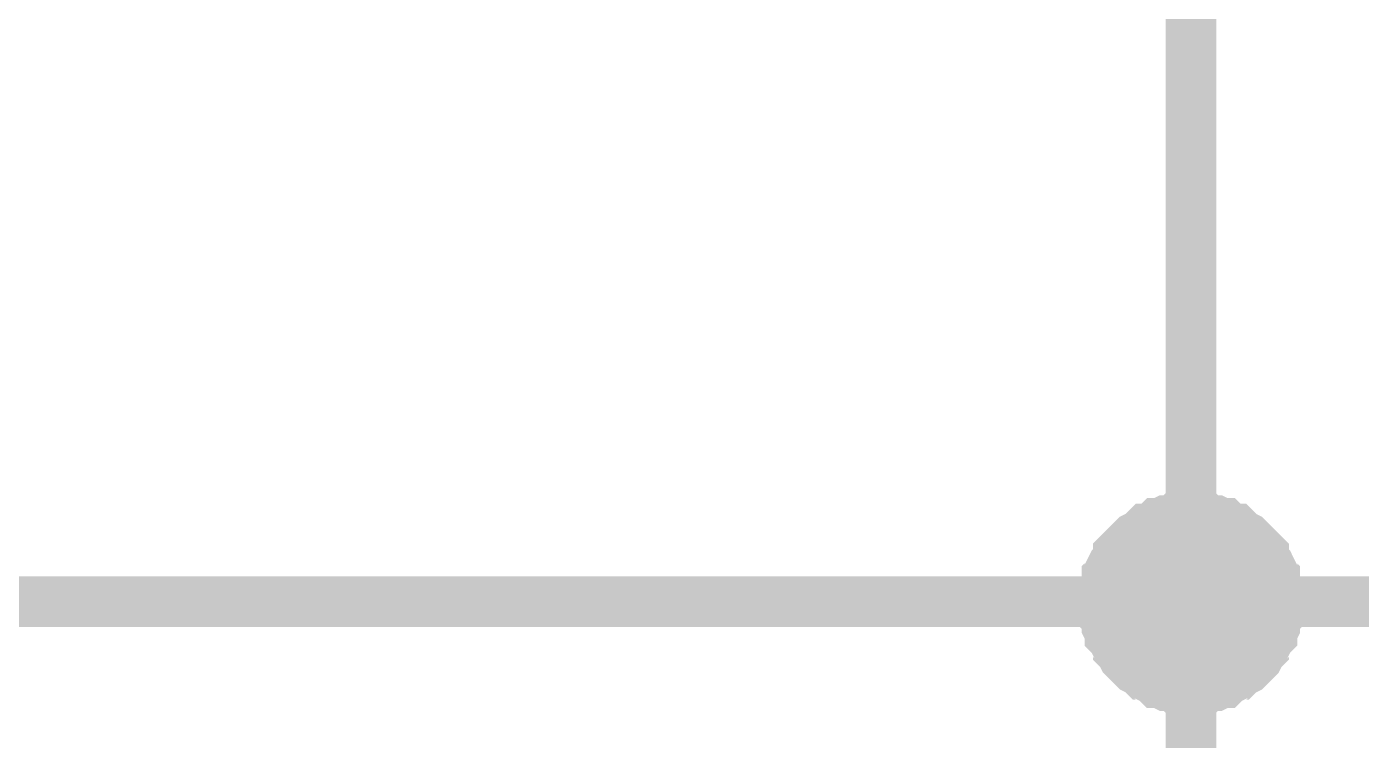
# Model space of a CAD drawing. Header units: millimetres. Extents: x -2024 to 917, y -725 to 13.
# Drawn here: x -1705.91 to -1698.01, y -639.98 to -635.76 of the extents above; entities that cross this region are included whole.
import ezdxf

# ---------------------------------------------------------------- set-up
doc = ezdxf.new("R2010")
doc.units = ezdxf.units.MM

msp = doc.modelspace()

# ---------------------------------------------------------------- linework, layer by layer
at = {"color": 7}
for points, const_width in [([(-1699.0174, -639.1623), (-1699.0174, -631.6777), (-1706.515, -631.6777)], 0.2997), ([(-1699.5304, -639.1623), (-1699.5304, -639.1457), (-1699.5304, -639.1126), (-1699.5304, -639.0961), (-1699.5139, -639.063), (-1699.5139, -639.0464), (-1699.5139, -639.0133), (-1699.4973, -638.9967), (-1699.4973, -638.9802), (-1699.4808, -638.947), (-1699.4642, -638.9305), (-1699.4477, -638.9139), (-1699.4477, -638.8808), (-1699.4311, -638.8642), (-1699.4146, -638.8477), (-1699.398, -638.8311), (-1699.3815, -638.8146), (-1699.3649, -638.798), (-1699.3484, -638.7815), (-1699.3153, -638.7649), (-1699.2987, -638.7483), (-1699.2822, -638.7318), (-1699.2656, -638.7318), (-1699.2325, -638.7152), (-1699.216, -638.6987), (-1699.1994, -638.6987), (-1699.1663, -638.6821), (-1699.1498, -638.6821), (-1699.1167, -638.6821), (-1699.1001, -638.6655), (-1699.067, -638.6655), (-1699.0505, -638.6655), (-1699.0174, -638.6655)], 0.2997), ([(-1699.5304, -639.1623), (-1699.5304, -639.1457), (-1699.5304, -639.1126), (-1699.5304, -639.0961), (-1699.5139, -639.063), (-1699.5139, -639.0464), (-1699.5139, -639.0133), (-1699.4973, -638.9967), (-1699.4973, -638.9802), (-1699.4808, -638.947), (-1699.4642, -638.9305), (-1699.4477, -638.9139), (-1699.4477, -638.8808), (-1699.4311, -638.8642), (-1699.4146, -638.8477), (-1699.398, -638.8311), (-1699.3815, -638.8146), (-1699.3649, -638.798), (-1699.3484, -638.7815), (-1699.3153, -638.7649), (-1699.2987, -638.7483), (-1699.2822, -638.7318), (-1699.2656, -638.7318), (-1699.2325, -638.7152), (-1699.216, -638.6987), (-1699.1994, -638.6987), (-1699.1663, -638.6821), (-1699.1498, -638.6821), (-1699.1167, -638.6821), (-1699.1001, -638.6655), (-1699.067, -638.6655), (-1699.0505, -638.6655), (-1699.0174, -638.6655)], 0.2997), ([(-1699.5304, -639.1623), (-1699.5304, -639.1457), (-1699.5304, -639.1126), (-1699.5304, -639.0961), (-1699.5139, -639.063), (-1699.5139, -639.0464), (-1699.5139, -639.0133), (-1699.4973, -638.9967), (-1699.4973, -638.9802), (-1699.4808, -638.947), (-1699.4642, -638.9305), (-1699.4477, -638.9139), (-1699.4477, -638.8808), (-1699.4311, -638.8642), (-1699.4146, -638.8477), (-1699.398, -638.8311), (-1699.3815, -638.8146), (-1699.3649, -638.798), (-1699.3484, -638.7815), (-1699.3153, -638.7649), (-1699.2987, -638.7483), (-1699.2822, -638.7318), (-1699.2656, -638.7318), (-1699.2325, -638.7152), (-1699.216, -638.6987), (-1699.1994, -638.6987), (-1699.1663, -638.6821), (-1699.1498, -638.6821), (-1699.1167, -638.6821), (-1699.1001, -638.6655), (-1699.067, -638.6655), (-1699.0505, -638.6655), (-1699.0174, -638.6655)], 0.2997), ([(-1699.5304, -639.1623), (-1699.5304, -639.1457), (-1699.5304, -639.1126), (-1699.5304, -639.0961), (-1699.5139, -639.063), (-1699.5139, -639.0464), (-1699.5139, -639.0133), (-1699.4973, -638.9967), (-1699.4973, -638.9802), (-1699.4808, -638.947), (-1699.4642, -638.9305), (-1699.4477, -638.9139), (-1699.4477, -638.8808), (-1699.4311, -638.8642), (-1699.4146, -638.8477), (-1699.398, -638.8311), (-1699.3815, -638.8146), (-1699.3649, -638.798), (-1699.3484, -638.7815), (-1699.3153, -638.7649), (-1699.2987, -638.7483), (-1699.2822, -638.7318), (-1699.2656, -638.7318), (-1699.2325, -638.7152), (-1699.216, -638.6987), (-1699.1994, -638.6987), (-1699.1663, -638.6821), (-1699.1498, -638.6821), (-1699.1167, -638.6821), (-1699.1001, -638.6655), (-1699.067, -638.6655), (-1699.0505, -638.6655), (-1699.0174, -638.6655)], 0.2997), ([(-1699.5304, -639.1623), (-1699.5304, -639.1457), (-1699.5304, -639.1126), (-1699.5304, -639.0961), (-1699.5139, -639.063), (-1699.5139, -639.0464), (-1699.5139, -639.0133), (-1699.4973, -638.9967), (-1699.4973, -638.9802), (-1699.4808, -638.947), (-1699.4642, -638.9305), (-1699.4477, -638.9139), (-1699.4477, -638.8808), (-1699.4311, -638.8642), (-1699.4146, -638.8477), (-1699.398, -638.8311), (-1699.3815, -638.8146), (-1699.3649, -638.798), (-1699.3484, -638.7815), (-1699.3153, -638.7649), (-1699.2987, -638.7483), (-1699.2822, -638.7318), (-1699.2656, -638.7318), (-1699.2325, -638.7152), (-1699.216, -638.6987), (-1699.1994, -638.6987), (-1699.1663, -638.6821), (-1699.1498, -638.6821), (-1699.1167, -638.6821), (-1699.1001, -638.6655), (-1699.067, -638.6655), (-1699.0505, -638.6655), (-1699.0174, -638.6655)], 0.2997), ([(-1699.5304, -639.1623), (-1699.5304, -639.1457), (-1699.5304, -639.1126), (-1699.5304, -639.0961), (-1699.5139, -639.063), (-1699.5139, -639.0464), (-1699.5139, -639.0133), (-1699.4973, -638.9967), (-1699.4973, -638.9802), (-1699.4808, -638.947), (-1699.4642, -638.9305), (-1699.4477, -638.9139), (-1699.4477, -638.8808), (-1699.4311, -638.8642), (-1699.4146, -638.8477), (-1699.398, -638.8311), (-1699.3815, -638.8146), (-1699.3649, -638.798), (-1699.3484, -638.7815), (-1699.3153, -638.7649), (-1699.2987, -638.7483), (-1699.2822, -638.7318), (-1699.2656, -638.7318), (-1699.2325, -638.7152), (-1699.216, -638.6987), (-1699.1994, -638.6987), (-1699.1663, -638.6821), (-1699.1498, -638.6821), (-1699.1167, -638.6821), (-1699.1001, -638.6655), (-1699.067, -638.6655), (-1699.0505, -638.6655), (-1699.0174, -638.6655)], 0.2997), ([(-1699.0174, -638.6655), (-1699.0174, -638.6655)], 0.2997), ([(-1699.0174, -638.6655), (-1698.9843, -638.6655), (-1698.9677, -638.6655), (-1698.9346, -638.6655), (-1698.9181, -638.6821), (-1698.885, -638.6821), (-1698.8684, -638.6821), (-1698.8353, -638.6987), (-1698.8187, -638.6987), (-1698.8022, -638.7152), (-1698.7691, -638.7318), (-1698.7525, -638.7318), (-1698.736, -638.7483), (-1698.7194, -638.7649), (-1698.6863, -638.7815), (-1698.6698, -638.798), (-1698.6532, -638.8146), (-1698.6367, -638.8311), (-1698.6201, -638.8477), (-1698.6036, -638.8642), (-1698.587, -638.8808), (-1698.587, -638.9139), (-1698.5705, -638.9305), (-1698.5539, -638.947), (-1698.5374, -638.9802), (-1698.5374, -638.9967), (-1698.5208, -639.0133), (-1698.5208, -639.0464), (-1698.5208, -639.063), (-1698.5043, -639.0961), (-1698.5043, -639.1126), (-1698.5043, -639.1457), (-1698.5043, -639.1623)], 0.2997), ([(-1699.0174, -638.6655), (-1699.0174, -638.6655)], 0.2997), ([(-1699.0174, -638.6655), (-1698.9843, -638.6655), (-1698.9677, -638.6655), (-1698.9346, -638.6655), (-1698.9181, -638.6821), (-1698.885, -638.6821), (-1698.8684, -638.6821), (-1698.8353, -638.6987), (-1698.8187, -638.6987), (-1698.8022, -638.7152), (-1698.7691, -638.7318), (-1698.7525, -638.7318), (-1698.736, -638.7483), (-1698.7194, -638.7649), (-1698.6863, -638.7815), (-1698.6698, -638.798), (-1698.6532, -638.8146), (-1698.6367, -638.8311), (-1698.6201, -638.8477), (-1698.6036, -638.8642), (-1698.587, -638.8808), (-1698.587, -638.9139), (-1698.5705, -638.9305), (-1698.5539, -638.947), (-1698.5374, -638.9802), (-1698.5374, -638.9967), (-1698.5208, -639.0133), (-1698.5208, -639.0464), (-1698.5208, -639.063), (-1698.5043, -639.0961), (-1698.5043, -639.1126), (-1698.5043, -639.1457), (-1698.5043, -639.1623)], 0.2997), ([(-1699.0174, -638.6655), (-1699.0174, -638.6655)], 0.2997), ([(-1699.0174, -638.6655), (-1698.9843, -638.6655), (-1698.9677, -638.6655), (-1698.9346, -638.6655), (-1698.9181, -638.6821), (-1698.885, -638.6821), (-1698.8684, -638.6821), (-1698.8353, -638.6987), (-1698.8187, -638.6987), (-1698.8022, -638.7152), (-1698.7691, -638.7318), (-1698.7525, -638.7318), (-1698.736, -638.7483), (-1698.7194, -638.7649), (-1698.6863, -638.7815), (-1698.6698, -638.798), (-1698.6532, -638.8146), (-1698.6367, -638.8311), (-1698.6201, -638.8477), (-1698.6036, -638.8642), (-1698.587, -638.8808), (-1698.587, -638.9139), (-1698.5705, -638.9305), (-1698.5539, -638.947), (-1698.5374, -638.9802), (-1698.5374, -638.9967), (-1698.5208, -639.0133), (-1698.5208, -639.0464), (-1698.5208, -639.063), (-1698.5043, -639.0961), (-1698.5043, -639.1126), (-1698.5043, -639.1457), (-1698.5043, -639.1623)], 0.2997), ([(-1699.0174, -638.6655), (-1699.0174, -638.6655)], 0.2997), ([(-1699.0174, -638.6655), (-1698.9843, -638.6655), (-1698.9677, -638.6655), (-1698.9346, -638.6655), (-1698.9181, -638.6821), (-1698.885, -638.6821), (-1698.8684, -638.6821), (-1698.8353, -638.6987), (-1698.8187, -638.6987), (-1698.8022, -638.7152), (-1698.7691, -638.7318), (-1698.7525, -638.7318), (-1698.736, -638.7483), (-1698.7194, -638.7649), (-1698.6863, -638.7815), (-1698.6698, -638.798), (-1698.6532, -638.8146), (-1698.6367, -638.8311), (-1698.6201, -638.8477), (-1698.6036, -638.8642), (-1698.587, -638.8808), (-1698.587, -638.9139), (-1698.5705, -638.9305), (-1698.5539, -638.947), (-1698.5374, -638.9802), (-1698.5374, -638.9967), (-1698.5208, -639.0133), (-1698.5208, -639.0464), (-1698.5208, -639.063), (-1698.5043, -639.0961), (-1698.5043, -639.1126), (-1698.5043, -639.1457), (-1698.5043, -639.1623)], 0.2997), ([(-1699.0174, -638.6655), (-1699.0174, -638.6655)], 0.2997), ([(-1699.0174, -638.6655), (-1698.9843, -638.6655), (-1698.9677, -638.6655), (-1698.9346, -638.6655), (-1698.9181, -638.6821), (-1698.885, -638.6821), (-1698.8684, -638.6821), (-1698.8353, -638.6987), (-1698.8187, -638.6987), (-1698.8022, -638.7152), (-1698.7691, -638.7318), (-1698.7525, -638.7318), (-1698.736, -638.7483), (-1698.7194, -638.7649), (-1698.6863, -638.7815), (-1698.6698, -638.798), (-1698.6532, -638.8146), (-1698.6367, -638.8311), (-1698.6201, -638.8477), (-1698.6036, -638.8642), (-1698.587, -638.8808), (-1698.587, -638.9139), (-1698.5705, -638.9305), (-1698.5539, -638.947), (-1698.5374, -638.9802), (-1698.5374, -638.9967), (-1698.5208, -639.0133), (-1698.5208, -639.0464), (-1698.5208, -639.063), (-1698.5043, -639.0961), (-1698.5043, -639.1126), (-1698.5043, -639.1457), (-1698.5043, -639.1623)], 0.2997), ([(-1699.0174, -638.6655), (-1699.0174, -638.6655)], 0.2997), ([(-1699.0174, -638.6655), (-1698.9843, -638.6655), (-1698.9677, -638.6655), (-1698.9346, -638.6655), (-1698.9181, -638.6821), (-1698.885, -638.6821), (-1698.8684, -638.6821), (-1698.8353, -638.6987), (-1698.8187, -638.6987), (-1698.8022, -638.7152), (-1698.7691, -638.7318), (-1698.7525, -638.7318), (-1698.736, -638.7483), (-1698.7194, -638.7649), (-1698.6863, -638.7815), (-1698.6698, -638.798), (-1698.6532, -638.8146), (-1698.6367, -638.8311), (-1698.6201, -638.8477), (-1698.6036, -638.8642), (-1698.587, -638.8808), (-1698.587, -638.9139), (-1698.5705, -638.9305), (-1698.5539, -638.947), (-1698.5374, -638.9802), (-1698.5374, -638.9967), (-1698.5208, -639.0133), (-1698.5208, -639.0464), (-1698.5208, -639.063), (-1698.5043, -639.0961), (-1698.5043, -639.1126), (-1698.5043, -639.1457), (-1698.5043, -639.1623)], 0.2997), ([(-1699.5304, -639.1623), (-1699.5304, -639.1457), (-1699.5304, -639.1126), (-1699.5304, -639.0961), (-1699.5139, -639.063), (-1699.5139, -639.0464), (-1699.5139, -639.0133), (-1699.4973, -638.9967), (-1699.4973, -638.9802), (-1699.4808, -638.947), (-1699.4642, -638.9305), (-1699.4477, -638.9139), (-1699.4477, -638.8808), (-1699.4311, -638.8642), (-1699.4146, -638.8477), (-1699.398, -638.8311), (-1699.3815, -638.8146), (-1699.3649, -638.798), (-1699.3484, -638.7815), (-1699.3153, -638.7649), (-1699.2987, -638.7483), (-1699.2822, -638.7318), (-1699.2656, -638.7318), (-1699.2325, -638.7152), (-1699.216, -638.6987), (-1699.1994, -638.6987), (-1699.1663, -638.6821), (-1699.1498, -638.6821), (-1699.1167, -638.6821), (-1699.1001, -638.6655), (-1699.067, -638.6655), (-1699.0505, -638.6655), (-1699.0174, -638.6655)], 0.0991), ([(-1699.5304, -639.1623), (-1699.5304, -639.1457), (-1699.5304, -639.1126), (-1699.5304, -639.0961), (-1699.5139, -639.063), (-1699.5139, -639.0464), (-1699.5139, -639.0133), (-1699.4973, -638.9967), (-1699.4973, -638.9802), (-1699.4808, -638.947), (-1699.4642, -638.9305), (-1699.4477, -638.9139), (-1699.4477, -638.8808), (-1699.4311, -638.8642), (-1699.4146, -638.8477), (-1699.398, -638.8311), (-1699.3815, -638.8146), (-1699.3649, -638.798), (-1699.3484, -638.7815), (-1699.3153, -638.7649), (-1699.2987, -638.7483), (-1699.2822, -638.7318), (-1699.2656, -638.7318), (-1699.2325, -638.7152), (-1699.216, -638.6987), (-1699.1994, -638.6987), (-1699.1663, -638.6821), (-1699.1498, -638.6821), (-1699.1167, -638.6821), (-1699.1001, -638.6655), (-1699.067, -638.6655), (-1699.0505, -638.6655), (-1699.0174, -638.6655)], 0.0991), ([(-1699.5304, -639.1623), (-1699.5304, -639.1457), (-1699.5304, -639.1126), (-1699.5304, -639.0961), (-1699.5139, -639.063), (-1699.5139, -639.0464), (-1699.5139, -639.0133), (-1699.4973, -638.9967), (-1699.4973, -638.9802), (-1699.4808, -638.947), (-1699.4642, -638.9305), (-1699.4477, -638.9139), (-1699.4477, -638.8808), (-1699.4311, -638.8642), (-1699.4146, -638.8477), (-1699.398, -638.8311), (-1699.3815, -638.8146), (-1699.3649, -638.798), (-1699.3484, -638.7815), (-1699.3153, -638.7649), (-1699.2987, -638.7483), (-1699.2822, -638.7318), (-1699.2656, -638.7318), (-1699.2325, -638.7152), (-1699.216, -638.6987), (-1699.1994, -638.6987), (-1699.1663, -638.6821), (-1699.1498, -638.6821), (-1699.1167, -638.6821), (-1699.1001, -638.6655), (-1699.067, -638.6655), (-1699.0505, -638.6655), (-1699.0174, -638.6655)], 0.0991), ([(-1699.5304, -639.1623), (-1699.5304, -639.1457), (-1699.5304, -639.1126), (-1699.5304, -639.0961), (-1699.5139, -639.063), (-1699.5139, -639.0464), (-1699.5139, -639.0133), (-1699.4973, -638.9967), (-1699.4973, -638.9802), (-1699.4808, -638.947), (-1699.4642, -638.9305), (-1699.4477, -638.9139), (-1699.4477, -638.8808), (-1699.4311, -638.8642), (-1699.4146, -638.8477), (-1699.398, -638.8311), (-1699.3815, -638.8146), (-1699.3649, -638.798), (-1699.3484, -638.7815), (-1699.3153, -638.7649), (-1699.2987, -638.7483), (-1699.2822, -638.7318), (-1699.2656, -638.7318), (-1699.2325, -638.7152), (-1699.216, -638.6987), (-1699.1994, -638.6987), (-1699.1663, -638.6821), (-1699.1498, -638.6821), (-1699.1167, -638.6821), (-1699.1001, -638.6655), (-1699.067, -638.6655), (-1699.0505, -638.6655), (-1699.0174, -638.6655)], 0.0991), ([(-1699.5304, -639.1623), (-1699.5304, -639.1457), (-1699.5304, -639.1126), (-1699.5304, -639.0961), (-1699.5139, -639.063), (-1699.5139, -639.0464), (-1699.5139, -639.0133), (-1699.4973, -638.9967), (-1699.4973, -638.9802), (-1699.4808, -638.947), (-1699.4642, -638.9305), (-1699.4477, -638.9139), (-1699.4477, -638.8808), (-1699.4311, -638.8642), (-1699.4146, -638.8477), (-1699.398, -638.8311), (-1699.3815, -638.8146), (-1699.3649, -638.798), (-1699.3484, -638.7815), (-1699.3153, -638.7649), (-1699.2987, -638.7483), (-1699.2822, -638.7318), (-1699.2656, -638.7318), (-1699.2325, -638.7152), (-1699.216, -638.6987), (-1699.1994, -638.6987), (-1699.1663, -638.6821), (-1699.1498, -638.6821), (-1699.1167, -638.6821), (-1699.1001, -638.6655), (-1699.067, -638.6655), (-1699.0505, -638.6655), (-1699.0174, -638.6655)], 0.0991), ([(-1699.5304, -639.1623), (-1699.5304, -639.1457), (-1699.5304, -639.1126), (-1699.5304, -639.0961), (-1699.5139, -639.063), (-1699.5139, -639.0464), (-1699.5139, -639.0133), (-1699.4973, -638.9967), (-1699.4973, -638.9802), (-1699.4808, -638.947), (-1699.4642, -638.9305), (-1699.4477, -638.9139), (-1699.4477, -638.8808), (-1699.4311, -638.8642), (-1699.4146, -638.8477), (-1699.398, -638.8311), (-1699.3815, -638.8146), (-1699.3649, -638.798), (-1699.3484, -638.7815), (-1699.3153, -638.7649), (-1699.2987, -638.7483), (-1699.2822, -638.7318), (-1699.2656, -638.7318), (-1699.2325, -638.7152), (-1699.216, -638.6987), (-1699.1994, -638.6987), (-1699.1663, -638.6821), (-1699.1498, -638.6821), (-1699.1167, -638.6821), (-1699.1001, -638.6655), (-1699.067, -638.6655), (-1699.0505, -638.6655), (-1699.0174, -638.6655)], 0.0991), ([(-1699.0174, -638.6655), (-1699.0174, -638.6655)], 0.0991), ([(-1699.0174, -638.6655), (-1698.9843, -638.6655), (-1698.9677, -638.6655), (-1698.9346, -638.6655), (-1698.9181, -638.6821), (-1698.885, -638.6821), (-1698.8684, -638.6821), (-1698.8353, -638.6987), (-1698.8187, -638.6987), (-1698.8022, -638.7152), (-1698.7691, -638.7318), (-1698.7525, -638.7318), (-1698.736, -638.7483), (-1698.7194, -638.7649), (-1698.6863, -638.7815), (-1698.6698, -638.798), (-1698.6532, -638.8146), (-1698.6367, -638.8311), (-1698.6201, -638.8477), (-1698.6036, -638.8642), (-1698.587, -638.8808), (-1698.587, -638.9139), (-1698.5705, -638.9305), (-1698.5539, -638.947), (-1698.5374, -638.9802), (-1698.5374, -638.9967), (-1698.5208, -639.0133), (-1698.5208, -639.0464), (-1698.5208, -639.063), (-1698.5043, -639.0961), (-1698.5043, -639.1126), (-1698.5043, -639.1457), (-1698.5043, -639.1623)], 0.0991), ([(-1699.0174, -638.6655), (-1699.0174, -638.6655)], 0.0991), ([(-1699.0174, -638.6655), (-1698.9843, -638.6655), (-1698.9677, -638.6655), (-1698.9346, -638.6655), (-1698.9181, -638.6821), (-1698.885, -638.6821), (-1698.8684, -638.6821), (-1698.8353, -638.6987), (-1698.8187, -638.6987), (-1698.8022, -638.7152), (-1698.7691, -638.7318), (-1698.7525, -638.7318), (-1698.736, -638.7483), (-1698.7194, -638.7649), (-1698.6863, -638.7815), (-1698.6698, -638.798), (-1698.6532, -638.8146), (-1698.6367, -638.8311), (-1698.6201, -638.8477), (-1698.6036, -638.8642), (-1698.587, -638.8808), (-1698.587, -638.9139), (-1698.5705, -638.9305), (-1698.5539, -638.947), (-1698.5374, -638.9802), (-1698.5374, -638.9967), (-1698.5208, -639.0133), (-1698.5208, -639.0464), (-1698.5208, -639.063), (-1698.5043, -639.0961), (-1698.5043, -639.1126), (-1698.5043, -639.1457), (-1698.5043, -639.1623)], 0.0991), ([(-1699.0174, -638.6655), (-1699.0174, -638.6655)], 0.0991), ([(-1699.0174, -638.6655), (-1698.9843, -638.6655), (-1698.9677, -638.6655), (-1698.9346, -638.6655), (-1698.9181, -638.6821), (-1698.885, -638.6821), (-1698.8684, -638.6821), (-1698.8353, -638.6987), (-1698.8187, -638.6987), (-1698.8022, -638.7152), (-1698.7691, -638.7318), (-1698.7525, -638.7318), (-1698.736, -638.7483), (-1698.7194, -638.7649), (-1698.6863, -638.7815), (-1698.6698, -638.798), (-1698.6532, -638.8146), (-1698.6367, -638.8311), (-1698.6201, -638.8477), (-1698.6036, -638.8642), (-1698.587, -638.8808), (-1698.587, -638.9139), (-1698.5705, -638.9305), (-1698.5539, -638.947), (-1698.5374, -638.9802), (-1698.5374, -638.9967), (-1698.5208, -639.0133), (-1698.5208, -639.0464), (-1698.5208, -639.063), (-1698.5043, -639.0961), (-1698.5043, -639.1126), (-1698.5043, -639.1457), (-1698.5043, -639.1623)], 0.0991), ([(-1699.0174, -638.6655), (-1699.0174, -638.6655)], 0.0991), ([(-1699.0174, -638.6655), (-1698.9843, -638.6655), (-1698.9677, -638.6655), (-1698.9346, -638.6655), (-1698.9181, -638.6821), (-1698.885, -638.6821), (-1698.8684, -638.6821), (-1698.8353, -638.6987), (-1698.8187, -638.6987), (-1698.8022, -638.7152), (-1698.7691, -638.7318), (-1698.7525, -638.7318), (-1698.736, -638.7483), (-1698.7194, -638.7649), (-1698.6863, -638.7815), (-1698.6698, -638.798), (-1698.6532, -638.8146), (-1698.6367, -638.8311), (-1698.6201, -638.8477), (-1698.6036, -638.8642), (-1698.587, -638.8808), (-1698.587, -638.9139), (-1698.5705, -638.9305), (-1698.5539, -638.947), (-1698.5374, -638.9802), (-1698.5374, -638.9967), (-1698.5208, -639.0133), (-1698.5208, -639.0464), (-1698.5208, -639.063), (-1698.5043, -639.0961), (-1698.5043, -639.1126), (-1698.5043, -639.1457), (-1698.5043, -639.1623)], 0.0991), ([(-1699.0174, -638.6655), (-1699.0174, -638.6655)], 0.0991), ([(-1699.0174, -638.6655), (-1698.9843, -638.6655), (-1698.9677, -638.6655), (-1698.9346, -638.6655), (-1698.9181, -638.6821), (-1698.885, -638.6821), (-1698.8684, -638.6821), (-1698.8353, -638.6987), (-1698.8187, -638.6987), (-1698.8022, -638.7152), (-1698.7691, -638.7318), (-1698.7525, -638.7318), (-1698.736, -638.7483), (-1698.7194, -638.7649), (-1698.6863, -638.7815), (-1698.6698, -638.798), (-1698.6532, -638.8146), (-1698.6367, -638.8311), (-1698.6201, -638.8477), (-1698.6036, -638.8642), (-1698.587, -638.8808), (-1698.587, -638.9139), (-1698.5705, -638.9305), (-1698.5539, -638.947), (-1698.5374, -638.9802), (-1698.5374, -638.9967), (-1698.5208, -639.0133), (-1698.5208, -639.0464), (-1698.5208, -639.063), (-1698.5043, -639.0961), (-1698.5043, -639.1126), (-1698.5043, -639.1457), (-1698.5043, -639.1623)], 0.0991), ([(-1699.0174, -638.6655), (-1699.0174, -638.6655)], 0.0991), ([(-1699.0174, -638.6655), (-1698.9843, -638.6655), (-1698.9677, -638.6655), (-1698.9346, -638.6655), (-1698.9181, -638.6821), (-1698.885, -638.6821), (-1698.8684, -638.6821), (-1698.8353, -638.6987), (-1698.8187, -638.6987), (-1698.8022, -638.7152), (-1698.7691, -638.7318), (-1698.7525, -638.7318), (-1698.736, -638.7483), (-1698.7194, -638.7649), (-1698.6863, -638.7815), (-1698.6698, -638.798), (-1698.6532, -638.8146), (-1698.6367, -638.8311), (-1698.6201, -638.8477), (-1698.6036, -638.8642), (-1698.587, -638.8808), (-1698.587, -638.9139), (-1698.5705, -638.9305), (-1698.5539, -638.947), (-1698.5374, -638.9802), (-1698.5374, -638.9967), (-1698.5208, -639.0133), (-1698.5208, -639.0464), (-1698.5208, -639.063), (-1698.5043, -639.0961), (-1698.5043, -639.1126), (-1698.5043, -639.1457), (-1698.5043, -639.1623)], 0.0991), ([(-1706.515, -639.1623), (-1699.0174, -639.1623), (-1699.0174, -641.6627), (-1699.0174, -644.1631), (-1699.0174, -646.6635), (-1706.515, -646.6635)], 0.2997), ([(-1699.0174, -639.6756), (-1699.0505, -639.6756), (-1699.067, -639.6756), (-1699.1001, -639.6756), (-1699.1167, -639.6591), (-1699.1498, -639.6591), (-1699.1663, -639.6591), (-1699.1994, -639.6425), (-1699.216, -639.6425), (-1699.2325, -639.626), (-1699.2656, -639.6094), (-1699.2822, -639.5928), (-1699.2987, -639.5928), (-1699.3153, -639.5763), (-1699.3484, -639.5597), (-1699.3649, -639.5432), (-1699.3815, -639.5266), (-1699.398, -639.51), (-1699.4146, -639.4935), (-1699.4311, -639.4604), (-1699.4477, -639.4438), (-1699.4477, -639.4272), (-1699.4642, -639.4107), (-1699.4808, -639.3776), (-1699.4973, -639.361), (-1699.4973, -639.3445), (-1699.5139, -639.3113), (-1699.5139, -639.2948), (-1699.5139, -639.2617), (-1699.5304, -639.2451), (-1699.5304, -639.212), (-1699.5304, -639.1954), (-1699.5304, -639.1623)], 0.2997), ([(-1699.5304, -639.1623), (-1699.5304, -639.1623)], 0.2997), ([(-1699.0174, -639.6756), (-1699.0505, -639.6756), (-1699.067, -639.6756), (-1699.1001, -639.6756), (-1699.1167, -639.6591), (-1699.1498, -639.6591), (-1699.1663, -639.6591), (-1699.1994, -639.6425), (-1699.216, -639.6425), (-1699.2325, -639.626), (-1699.2656, -639.6094), (-1699.2822, -639.5928), (-1699.2987, -639.5928), (-1699.3153, -639.5763), (-1699.3484, -639.5597), (-1699.3649, -639.5432), (-1699.3815, -639.5266), (-1699.398, -639.51), (-1699.4146, -639.4935), (-1699.4311, -639.4604), (-1699.4477, -639.4438), (-1699.4477, -639.4272), (-1699.4642, -639.4107), (-1699.4808, -639.3776), (-1699.4973, -639.361), (-1699.4973, -639.3445), (-1699.5139, -639.3113), (-1699.5139, -639.2948), (-1699.5139, -639.2617), (-1699.5304, -639.2451), (-1699.5304, -639.212), (-1699.5304, -639.1954), (-1699.5304, -639.1623)], 0.2997), ([(-1699.5304, -639.1623), (-1699.5304, -639.1623)], 0.2997), ([(-1699.0174, -639.6756), (-1699.0505, -639.6756), (-1699.067, -639.6756), (-1699.1001, -639.6756), (-1699.1167, -639.6591), (-1699.1498, -639.6591), (-1699.1663, -639.6591), (-1699.1994, -639.6425), (-1699.216, -639.6425), (-1699.2325, -639.626), (-1699.2656, -639.6094), (-1699.2822, -639.5928), (-1699.2987, -639.5928), (-1699.3153, -639.5763), (-1699.3484, -639.5597), (-1699.3649, -639.5432), (-1699.3815, -639.5266), (-1699.398, -639.51), (-1699.4146, -639.4935), (-1699.4311, -639.4604), (-1699.4477, -639.4438), (-1699.4477, -639.4272), (-1699.4642, -639.4107), (-1699.4808, -639.3776), (-1699.4973, -639.361), (-1699.4973, -639.3445), (-1699.5139, -639.3113), (-1699.5139, -639.2948), (-1699.5139, -639.2617), (-1699.5304, -639.2451), (-1699.5304, -639.212), (-1699.5304, -639.1954), (-1699.5304, -639.1623)], 0.2997), ([(-1699.5304, -639.1623), (-1699.5304, -639.1623)], 0.2997), ([(-1699.0174, -639.6756), (-1699.0505, -639.6756), (-1699.067, -639.6756), (-1699.1001, -639.6756), (-1699.1167, -639.6591), (-1699.1498, -639.6591), (-1699.1663, -639.6591), (-1699.1994, -639.6425), (-1699.216, -639.6425), (-1699.2325, -639.626), (-1699.2656, -639.6094), (-1699.2822, -639.5928), (-1699.2987, -639.5928), (-1699.3153, -639.5763), (-1699.3484, -639.5597), (-1699.3649, -639.5432), (-1699.3815, -639.5266), (-1699.398, -639.51), (-1699.4146, -639.4935), (-1699.4311, -639.4604), (-1699.4477, -639.4438), (-1699.4477, -639.4272), (-1699.4642, -639.4107), (-1699.4808, -639.3776), (-1699.4973, -639.361), (-1699.4973, -639.3445), (-1699.5139, -639.3113), (-1699.5139, -639.2948), (-1699.5139, -639.2617), (-1699.5304, -639.2451), (-1699.5304, -639.212), (-1699.5304, -639.1954), (-1699.5304, -639.1623)], 0.2997), ([(-1699.5304, -639.1623), (-1699.5304, -639.1623)], 0.2997), ([(-1699.0174, -639.6756), (-1699.0505, -639.6756), (-1699.067, -639.6756), (-1699.1001, -639.6756), (-1699.1167, -639.6591), (-1699.1498, -639.6591), (-1699.1663, -639.6591), (-1699.1994, -639.6425), (-1699.216, -639.6425), (-1699.2325, -639.626), (-1699.2656, -639.6094), (-1699.2822, -639.5928), (-1699.2987, -639.5928), (-1699.3153, -639.5763), (-1699.3484, -639.5597), (-1699.3649, -639.5432), (-1699.3815, -639.5266), (-1699.398, -639.51), (-1699.4146, -639.4935), (-1699.4311, -639.4604), (-1699.4477, -639.4438), (-1699.4477, -639.4272), (-1699.4642, -639.4107), (-1699.4808, -639.3776), (-1699.4973, -639.361), (-1699.4973, -639.3445), (-1699.5139, -639.3113), (-1699.5139, -639.2948), (-1699.5139, -639.2617), (-1699.5304, -639.2451), (-1699.5304, -639.212), (-1699.5304, -639.1954), (-1699.5304, -639.1623)], 0.2997), ([(-1699.5304, -639.1623), (-1699.5304, -639.1623)], 0.2997), ([(-1699.0174, -639.6756), (-1699.0505, -639.6756), (-1699.067, -639.6756), (-1699.1001, -639.6756), (-1699.1167, -639.6591), (-1699.1498, -639.6591), (-1699.1663, -639.6591), (-1699.1994, -639.6425), (-1699.216, -639.6425), (-1699.2325, -639.626), (-1699.2656, -639.6094), (-1699.2822, -639.5928), (-1699.2987, -639.5928), (-1699.3153, -639.5763), (-1699.3484, -639.5597), (-1699.3649, -639.5432), (-1699.3815, -639.5266), (-1699.398, -639.51), (-1699.4146, -639.4935), (-1699.4311, -639.4604), (-1699.4477, -639.4438), (-1699.4477, -639.4272), (-1699.4642, -639.4107), (-1699.4808, -639.3776), (-1699.4973, -639.361), (-1699.4973, -639.3445), (-1699.5139, -639.3113), (-1699.5139, -639.2948), (-1699.5139, -639.2617), (-1699.5304, -639.2451), (-1699.5304, -639.212), (-1699.5304, -639.1954), (-1699.5304, -639.1623)], 0.2997), ([(-1699.5304, -639.1623), (-1699.5304, -639.1623)], 0.2997), ([(-1699.0174, -639.1623), (-1691.5197, -639.1623)], 0.2997), ([(-1698.5043, -639.1623), (-1698.5043, -639.1954), (-1698.5043, -639.212), (-1698.5043, -639.2451), (-1698.5208, -639.2617), (-1698.5208, -639.2948), (-1698.5208, -639.3113), (-1698.5374, -639.3445), (-1698.5374, -639.361), (-1698.5539, -639.3776), (-1698.5705, -639.4107), (-1698.587, -639.4272), (-1698.587, -639.4438), (-1698.6036, -639.4604), (-1698.6201, -639.4935), (-1698.6367, -639.51), (-1698.6532, -639.5266), (-1698.6698, -639.5432), (-1698.6863, -639.5597), (-1698.7194, -639.5763), (-1698.736, -639.5928), (-1698.7525, -639.5928), (-1698.7691, -639.6094), (-1698.8022, -639.626), (-1698.8187, -639.6425), (-1698.8353, -639.6425), (-1698.8684, -639.6591), (-1698.885, -639.6591), (-1698.9181, -639.6591), (-1698.9346, -639.6756), (-1698.9677, -639.6756), (-1698.9843, -639.6756), (-1699.0174, -639.6756)], 0.2997), ([(-1698.5043, -639.1623), (-1698.5043, -639.1954), (-1698.5043, -639.212), (-1698.5043, -639.2451), (-1698.5208, -639.2617), (-1698.5208, -639.2948), (-1698.5208, -639.3113), (-1698.5374, -639.3445), (-1698.5374, -639.361), (-1698.5539, -639.3776), (-1698.5705, -639.4107), (-1698.587, -639.4272), (-1698.587, -639.4438), (-1698.6036, -639.4604), (-1698.6201, -639.4935), (-1698.6367, -639.51), (-1698.6532, -639.5266), (-1698.6698, -639.5432), (-1698.6863, -639.5597), (-1698.7194, -639.5763), (-1698.736, -639.5928), (-1698.7525, -639.5928), (-1698.7691, -639.6094), (-1698.8022, -639.626), (-1698.8187, -639.6425), (-1698.8353, -639.6425), (-1698.8684, -639.6591), (-1698.885, -639.6591), (-1698.9181, -639.6591), (-1698.9346, -639.6756), (-1698.9677, -639.6756), (-1698.9843, -639.6756), (-1699.0174, -639.6756)], 0.2997), ([(-1698.5043, -639.1623), (-1698.5043, -639.1954), (-1698.5043, -639.212), (-1698.5043, -639.2451), (-1698.5208, -639.2617), (-1698.5208, -639.2948), (-1698.5208, -639.3113), (-1698.5374, -639.3445), (-1698.5374, -639.361), (-1698.5539, -639.3776), (-1698.5705, -639.4107), (-1698.587, -639.4272), (-1698.587, -639.4438), (-1698.6036, -639.4604), (-1698.6201, -639.4935), (-1698.6367, -639.51), (-1698.6532, -639.5266), (-1698.6698, -639.5432), (-1698.6863, -639.5597), (-1698.7194, -639.5763), (-1698.736, -639.5928), (-1698.7525, -639.5928), (-1698.7691, -639.6094), (-1698.8022, -639.626), (-1698.8187, -639.6425), (-1698.8353, -639.6425), (-1698.8684, -639.6591), (-1698.885, -639.6591), (-1698.9181, -639.6591), (-1698.9346, -639.6756), (-1698.9677, -639.6756), (-1698.9843, -639.6756), (-1699.0174, -639.6756)], 0.2997), ([(-1698.5043, -639.1623), (-1698.5043, -639.1954), (-1698.5043, -639.212), (-1698.5043, -639.2451), (-1698.5208, -639.2617), (-1698.5208, -639.2948), (-1698.5208, -639.3113), (-1698.5374, -639.3445), (-1698.5374, -639.361), (-1698.5539, -639.3776), (-1698.5705, -639.4107), (-1698.587, -639.4272), (-1698.587, -639.4438), (-1698.6036, -639.4604), (-1698.6201, -639.4935), (-1698.6367, -639.51), (-1698.6532, -639.5266), (-1698.6698, -639.5432), (-1698.6863, -639.5597), (-1698.7194, -639.5763), (-1698.736, -639.5928), (-1698.7525, -639.5928), (-1698.7691, -639.6094), (-1698.8022, -639.626), (-1698.8187, -639.6425), (-1698.8353, -639.6425), (-1698.8684, -639.6591), (-1698.885, -639.6591), (-1698.9181, -639.6591), (-1698.9346, -639.6756), (-1698.9677, -639.6756), (-1698.9843, -639.6756), (-1699.0174, -639.6756)], 0.2997), ([(-1698.5043, -639.1623), (-1698.5043, -639.1954), (-1698.5043, -639.212), (-1698.5043, -639.2451), (-1698.5208, -639.2617), (-1698.5208, -639.2948), (-1698.5208, -639.3113), (-1698.5374, -639.3445), (-1698.5374, -639.361), (-1698.5539, -639.3776), (-1698.5705, -639.4107), (-1698.587, -639.4272), (-1698.587, -639.4438), (-1698.6036, -639.4604), (-1698.6201, -639.4935), (-1698.6367, -639.51), (-1698.6532, -639.5266), (-1698.6698, -639.5432), (-1698.6863, -639.5597), (-1698.7194, -639.5763), (-1698.736, -639.5928), (-1698.7525, -639.5928), (-1698.7691, -639.6094), (-1698.8022, -639.626), (-1698.8187, -639.6425), (-1698.8353, -639.6425), (-1698.8684, -639.6591), (-1698.885, -639.6591), (-1698.9181, -639.6591), (-1698.9346, -639.6756), (-1698.9677, -639.6756), (-1698.9843, -639.6756), (-1699.0174, -639.6756)], 0.2997), ([(-1698.5043, -639.1623), (-1698.5043, -639.1954), (-1698.5043, -639.212), (-1698.5043, -639.2451), (-1698.5208, -639.2617), (-1698.5208, -639.2948), (-1698.5208, -639.3113), (-1698.5374, -639.3445), (-1698.5374, -639.361), (-1698.5539, -639.3776), (-1698.5705, -639.4107), (-1698.587, -639.4272), (-1698.587, -639.4438), (-1698.6036, -639.4604), (-1698.6201, -639.4935), (-1698.6367, -639.51), (-1698.6532, -639.5266), (-1698.6698, -639.5432), (-1698.6863, -639.5597), (-1698.7194, -639.5763), (-1698.736, -639.5928), (-1698.7525, -639.5928), (-1698.7691, -639.6094), (-1698.8022, -639.626), (-1698.8187, -639.6425), (-1698.8353, -639.6425), (-1698.8684, -639.6591), (-1698.885, -639.6591), (-1698.9181, -639.6591), (-1698.9346, -639.6756), (-1698.9677, -639.6756), (-1698.9843, -639.6756), (-1699.0174, -639.6756)], 0.2997), ([(-1698.5043, -639.1623), (-1698.5043, -639.1623), (-1698.5043, -639.1623), (-1698.5043, -639.1623), (-1698.5043, -639.1623), (-1698.5043, -639.1623), (-1698.5043, -639.1623), (-1698.5043, -639.1623), (-1698.5043, -639.1623), (-1698.5043, -639.1623), (-1698.5043, -639.1623), (-1698.5043, -639.1623), (-1698.5043, -639.1623), (-1698.5043, -639.1623), (-1698.5043, -639.1623), (-1698.5043, -639.1623), (-1698.5043, -639.1623), (-1698.5043, -639.1623), (-1698.5043, -639.1623), (-1698.5043, -639.1623), (-1698.5043, -639.1623), (-1698.5043, -639.1623), (-1698.5043, -639.1623), (-1698.5043, -639.1623), (-1698.5043, -639.1623), (-1698.5043, -639.1623), (-1698.5043, -639.1623), (-1698.5043, -639.1623), (-1698.5043, -639.1623), (-1698.5043, -639.1623), (-1698.5043, -639.1623), (-1698.5043, -639.1623), (-1698.5043, -639.1623)], 0.2997), ([(-1698.5043, -639.1623), (-1698.5043, -639.1623)], 0.2997), ([(-1698.5043, -639.1623), (-1698.5043, -639.1623), (-1698.5043, -639.1623), (-1698.5043, -639.1623), (-1698.5043, -639.1623), (-1698.5043, -639.1623), (-1698.5043, -639.1623), (-1698.5043, -639.1623), (-1698.5043, -639.1623), (-1698.5043, -639.1623), (-1698.5043, -639.1623), (-1698.5043, -639.1623), (-1698.5043, -639.1623), (-1698.5043, -639.1623), (-1698.5043, -639.1623), (-1698.5043, -639.1623), (-1698.5043, -639.1623), (-1698.5043, -639.1623), (-1698.5043, -639.1623), (-1698.5043, -639.1623), (-1698.5043, -639.1623), (-1698.5043, -639.1623), (-1698.5043, -639.1623), (-1698.5043, -639.1623), (-1698.5043, -639.1623), (-1698.5043, -639.1623), (-1698.5043, -639.1623), (-1698.5043, -639.1623), (-1698.5043, -639.1623), (-1698.5043, -639.1623), (-1698.5043, -639.1623), (-1698.5043, -639.1623), (-1698.5043, -639.1623)], 0.2997), ([(-1698.5043, -639.1623), (-1698.5043, -639.1623)], 0.2997), ([(-1698.5043, -639.1623), (-1698.5043, -639.1623), (-1698.5043, -639.1623), (-1698.5043, -639.1623), (-1698.5043, -639.1623), (-1698.5043, -639.1623), (-1698.5043, -639.1623), (-1698.5043, -639.1623), (-1698.5043, -639.1623), (-1698.5043, -639.1623), (-1698.5043, -639.1623), (-1698.5043, -639.1623), (-1698.5043, -639.1623), (-1698.5043, -639.1623), (-1698.5043, -639.1623), (-1698.5043, -639.1623), (-1698.5043, -639.1623), (-1698.5043, -639.1623), (-1698.5043, -639.1623), (-1698.5043, -639.1623), (-1698.5043, -639.1623), (-1698.5043, -639.1623), (-1698.5043, -639.1623), (-1698.5043, -639.1623), (-1698.5043, -639.1623), (-1698.5043, -639.1623), (-1698.5043, -639.1623), (-1698.5043, -639.1623), (-1698.5043, -639.1623), (-1698.5043, -639.1623), (-1698.5043, -639.1623), (-1698.5043, -639.1623), (-1698.5043, -639.1623)], 0.2997), ([(-1698.5043, -639.1623), (-1698.5043, -639.1623)], 0.2997), ([(-1698.5043, -639.1623), (-1698.5043, -639.1623), (-1698.5043, -639.1623), (-1698.5043, -639.1623), (-1698.5043, -639.1623), (-1698.5043, -639.1623), (-1698.5043, -639.1623), (-1698.5043, -639.1623), (-1698.5043, -639.1623), (-1698.5043, -639.1623), (-1698.5043, -639.1623), (-1698.5043, -639.1623), (-1698.5043, -639.1623), (-1698.5043, -639.1623), (-1698.5043, -639.1623), (-1698.5043, -639.1623), (-1698.5043, -639.1623), (-1698.5043, -639.1623), (-1698.5043, -639.1623), (-1698.5043, -639.1623), (-1698.5043, -639.1623), (-1698.5043, -639.1623), (-1698.5043, -639.1623), (-1698.5043, -639.1623), (-1698.5043, -639.1623), (-1698.5043, -639.1623), (-1698.5043, -639.1623), (-1698.5043, -639.1623), (-1698.5043, -639.1623), (-1698.5043, -639.1623), (-1698.5043, -639.1623), (-1698.5043, -639.1623), (-1698.5043, -639.1623)], 0.2997), ([(-1698.5043, -639.1623), (-1698.5043, -639.1623)], 0.2997), ([(-1698.5043, -639.1623), (-1698.5043, -639.1623), (-1698.5043, -639.1623), (-1698.5043, -639.1623), (-1698.5043, -639.1623), (-1698.5043, -639.1623), (-1698.5043, -639.1623), (-1698.5043, -639.1623), (-1698.5043, -639.1623), (-1698.5043, -639.1623), (-1698.5043, -639.1623), (-1698.5043, -639.1623), (-1698.5043, -639.1623), (-1698.5043, -639.1623), (-1698.5043, -639.1623), (-1698.5043, -639.1623), (-1698.5043, -639.1623), (-1698.5043, -639.1623), (-1698.5043, -639.1623), (-1698.5043, -639.1623), (-1698.5043, -639.1623), (-1698.5043, -639.1623), (-1698.5043, -639.1623), (-1698.5043, -639.1623), (-1698.5043, -639.1623), (-1698.5043, -639.1623), (-1698.5043, -639.1623), (-1698.5043, -639.1623), (-1698.5043, -639.1623), (-1698.5043, -639.1623), (-1698.5043, -639.1623), (-1698.5043, -639.1623), (-1698.5043, -639.1623)], 0.2997), ([(-1698.5043, -639.1623), (-1698.5043, -639.1623)], 0.2997), ([(-1698.5043, -639.1623), (-1698.5043, -639.1623), (-1698.5043, -639.1623), (-1698.5043, -639.1623), (-1698.5043, -639.1623), (-1698.5043, -639.1623), (-1698.5043, -639.1623), (-1698.5043, -639.1623), (-1698.5043, -639.1623), (-1698.5043, -639.1623), (-1698.5043, -639.1623), (-1698.5043, -639.1623), (-1698.5043, -639.1623), (-1698.5043, -639.1623), (-1698.5043, -639.1623), (-1698.5043, -639.1623), (-1698.5043, -639.1623), (-1698.5043, -639.1623), (-1698.5043, -639.1623), (-1698.5043, -639.1623), (-1698.5043, -639.1623), (-1698.5043, -639.1623), (-1698.5043, -639.1623), (-1698.5043, -639.1623), (-1698.5043, -639.1623), (-1698.5043, -639.1623), (-1698.5043, -639.1623), (-1698.5043, -639.1623), (-1698.5043, -639.1623), (-1698.5043, -639.1623), (-1698.5043, -639.1623), (-1698.5043, -639.1623), (-1698.5043, -639.1623)], 0.2997), ([(-1698.5043, -639.1623), (-1698.5043, -639.1623)], 0.2997), ([(-1699.0174, -639.6756), (-1699.0505, -639.6756), (-1699.067, -639.6756), (-1699.1001, -639.6756), (-1699.1167, -639.6591), (-1699.1498, -639.6591), (-1699.1663, -639.6591), (-1699.1994, -639.6425), (-1699.216, -639.6425), (-1699.2325, -639.626), (-1699.2656, -639.6094), (-1699.2822, -639.5928), (-1699.2987, -639.5928), (-1699.3153, -639.5763), (-1699.3484, -639.5597), (-1699.3649, -639.5432), (-1699.3815, -639.5266), (-1699.398, -639.51), (-1699.4146, -639.4935), (-1699.4311, -639.4604), (-1699.4477, -639.4438), (-1699.4477, -639.4272), (-1699.4642, -639.4107), (-1699.4808, -639.3776), (-1699.4973, -639.361), (-1699.4973, -639.3445), (-1699.5139, -639.3113), (-1699.5139, -639.2948), (-1699.5139, -639.2617), (-1699.5304, -639.2451), (-1699.5304, -639.212), (-1699.5304, -639.1954), (-1699.5304, -639.1623)], 0.0991), ([(-1699.5304, -639.1623), (-1699.5304, -639.1623)], 0.0991), ([(-1699.0174, -639.6756), (-1699.0505, -639.6756), (-1699.067, -639.6756), (-1699.1001, -639.6756), (-1699.1167, -639.6591), (-1699.1498, -639.6591), (-1699.1663, -639.6591), (-1699.1994, -639.6425), (-1699.216, -639.6425), (-1699.2325, -639.626), (-1699.2656, -639.6094), (-1699.2822, -639.5928), (-1699.2987, -639.5928), (-1699.3153, -639.5763), (-1699.3484, -639.5597), (-1699.3649, -639.5432), (-1699.3815, -639.5266), (-1699.398, -639.51), (-1699.4146, -639.4935), (-1699.4311, -639.4604), (-1699.4477, -639.4438), (-1699.4477, -639.4272), (-1699.4642, -639.4107), (-1699.4808, -639.3776), (-1699.4973, -639.361), (-1699.4973, -639.3445), (-1699.5139, -639.3113), (-1699.5139, -639.2948), (-1699.5139, -639.2617), (-1699.5304, -639.2451), (-1699.5304, -639.212), (-1699.5304, -639.1954), (-1699.5304, -639.1623)], 0.0991), ([(-1699.5304, -639.1623), (-1699.5304, -639.1623)], 0.0991), ([(-1699.0174, -639.6756), (-1699.0505, -639.6756), (-1699.067, -639.6756), (-1699.1001, -639.6756), (-1699.1167, -639.6591), (-1699.1498, -639.6591), (-1699.1663, -639.6591), (-1699.1994, -639.6425), (-1699.216, -639.6425), (-1699.2325, -639.626), (-1699.2656, -639.6094), (-1699.2822, -639.5928), (-1699.2987, -639.5928), (-1699.3153, -639.5763), (-1699.3484, -639.5597), (-1699.3649, -639.5432), (-1699.3815, -639.5266), (-1699.398, -639.51), (-1699.4146, -639.4935), (-1699.4311, -639.4604), (-1699.4477, -639.4438), (-1699.4477, -639.4272), (-1699.4642, -639.4107), (-1699.4808, -639.3776), (-1699.4973, -639.361), (-1699.4973, -639.3445), (-1699.5139, -639.3113), (-1699.5139, -639.2948), (-1699.5139, -639.2617), (-1699.5304, -639.2451), (-1699.5304, -639.212), (-1699.5304, -639.1954), (-1699.5304, -639.1623)], 0.0991), ([(-1699.5304, -639.1623), (-1699.5304, -639.1623)], 0.0991), ([(-1699.0174, -639.6756), (-1699.0505, -639.6756), (-1699.067, -639.6756), (-1699.1001, -639.6756), (-1699.1167, -639.6591), (-1699.1498, -639.6591), (-1699.1663, -639.6591), (-1699.1994, -639.6425), (-1699.216, -639.6425), (-1699.2325, -639.626), (-1699.2656, -639.6094), (-1699.2822, -639.5928), (-1699.2987, -639.5928), (-1699.3153, -639.5763), (-1699.3484, -639.5597), (-1699.3649, -639.5432), (-1699.3815, -639.5266), (-1699.398, -639.51), (-1699.4146, -639.4935), (-1699.4311, -639.4604), (-1699.4477, -639.4438), (-1699.4477, -639.4272), (-1699.4642, -639.4107), (-1699.4808, -639.3776), (-1699.4973, -639.361), (-1699.4973, -639.3445), (-1699.5139, -639.3113), (-1699.5139, -639.2948), (-1699.5139, -639.2617), (-1699.5304, -639.2451), (-1699.5304, -639.212), (-1699.5304, -639.1954), (-1699.5304, -639.1623)], 0.0991), ([(-1699.5304, -639.1623), (-1699.5304, -639.1623)], 0.0991), ([(-1699.0174, -639.6756), (-1699.0505, -639.6756), (-1699.067, -639.6756), (-1699.1001, -639.6756), (-1699.1167, -639.6591), (-1699.1498, -639.6591), (-1699.1663, -639.6591), (-1699.1994, -639.6425), (-1699.216, -639.6425), (-1699.2325, -639.626), (-1699.2656, -639.6094), (-1699.2822, -639.5928), (-1699.2987, -639.5928), (-1699.3153, -639.5763), (-1699.3484, -639.5597), (-1699.3649, -639.5432), (-1699.3815, -639.5266), (-1699.398, -639.51), (-1699.4146, -639.4935), (-1699.4311, -639.4604), (-1699.4477, -639.4438), (-1699.4477, -639.4272), (-1699.4642, -639.4107), (-1699.4808, -639.3776), (-1699.4973, -639.361), (-1699.4973, -639.3445), (-1699.5139, -639.3113), (-1699.5139, -639.2948), (-1699.5139, -639.2617), (-1699.5304, -639.2451), (-1699.5304, -639.212), (-1699.5304, -639.1954), (-1699.5304, -639.1623)], 0.0991), ([(-1699.5304, -639.1623), (-1699.5304, -639.1623)], 0.0991), ([(-1699.0174, -639.6756), (-1699.0505, -639.6756), (-1699.067, -639.6756), (-1699.1001, -639.6756), (-1699.1167, -639.6591), (-1699.1498, -639.6591), (-1699.1663, -639.6591), (-1699.1994, -639.6425), (-1699.216, -639.6425), (-1699.2325, -639.626), (-1699.2656, -639.6094), (-1699.2822, -639.5928), (-1699.2987, -639.5928), (-1699.3153, -639.5763), (-1699.3484, -639.5597), (-1699.3649, -639.5432), (-1699.3815, -639.5266), (-1699.398, -639.51), (-1699.4146, -639.4935), (-1699.4311, -639.4604), (-1699.4477, -639.4438), (-1699.4477, -639.4272), (-1699.4642, -639.4107), (-1699.4808, -639.3776), (-1699.4973, -639.361), (-1699.4973, -639.3445), (-1699.5139, -639.3113), (-1699.5139, -639.2948), (-1699.5139, -639.2617), (-1699.5304, -639.2451), (-1699.5304, -639.212), (-1699.5304, -639.1954), (-1699.5304, -639.1623)], 0.0991), ([(-1699.5304, -639.1623), (-1699.5304, -639.1623)], 0.0991), ([(-1698.5043, -639.1623), (-1698.5043, -639.1954), (-1698.5043, -639.212), (-1698.5043, -639.2451), (-1698.5208, -639.2617), (-1698.5208, -639.2948), (-1698.5208, -639.3113), (-1698.5374, -639.3445), (-1698.5374, -639.361), (-1698.5539, -639.3776), (-1698.5705, -639.4107), (-1698.587, -639.4272), (-1698.587, -639.4438), (-1698.6036, -639.4604), (-1698.6201, -639.4935), (-1698.6367, -639.51), (-1698.6532, -639.5266), (-1698.6698, -639.5432), (-1698.6863, -639.5597), (-1698.7194, -639.5763), (-1698.736, -639.5928), (-1698.7525, -639.5928), (-1698.7691, -639.6094), (-1698.8022, -639.626), (-1698.8187, -639.6425), (-1698.8353, -639.6425), (-1698.8684, -639.6591), (-1698.885, -639.6591), (-1698.9181, -639.6591), (-1698.9346, -639.6756), (-1698.9677, -639.6756), (-1698.9843, -639.6756), (-1699.0174, -639.6756)], 0.0991), ([(-1698.5043, -639.1623), (-1698.5043, -639.1954), (-1698.5043, -639.212), (-1698.5043, -639.2451), (-1698.5208, -639.2617), (-1698.5208, -639.2948), (-1698.5208, -639.3113), (-1698.5374, -639.3445), (-1698.5374, -639.361), (-1698.5539, -639.3776), (-1698.5705, -639.4107), (-1698.587, -639.4272), (-1698.587, -639.4438), (-1698.6036, -639.4604), (-1698.6201, -639.4935), (-1698.6367, -639.51), (-1698.6532, -639.5266), (-1698.6698, -639.5432), (-1698.6863, -639.5597), (-1698.7194, -639.5763), (-1698.736, -639.5928), (-1698.7525, -639.5928), (-1698.7691, -639.6094), (-1698.8022, -639.626), (-1698.8187, -639.6425), (-1698.8353, -639.6425), (-1698.8684, -639.6591), (-1698.885, -639.6591), (-1698.9181, -639.6591), (-1698.9346, -639.6756), (-1698.9677, -639.6756), (-1698.9843, -639.6756), (-1699.0174, -639.6756)], 0.0991), ([(-1698.5043, -639.1623), (-1698.5043, -639.1954), (-1698.5043, -639.212), (-1698.5043, -639.2451), (-1698.5208, -639.2617), (-1698.5208, -639.2948), (-1698.5208, -639.3113), (-1698.5374, -639.3445), (-1698.5374, -639.361), (-1698.5539, -639.3776), (-1698.5705, -639.4107), (-1698.587, -639.4272), (-1698.587, -639.4438), (-1698.6036, -639.4604), (-1698.6201, -639.4935), (-1698.6367, -639.51), (-1698.6532, -639.5266), (-1698.6698, -639.5432), (-1698.6863, -639.5597), (-1698.7194, -639.5763), (-1698.736, -639.5928), (-1698.7525, -639.5928), (-1698.7691, -639.6094), (-1698.8022, -639.626), (-1698.8187, -639.6425), (-1698.8353, -639.6425), (-1698.8684, -639.6591), (-1698.885, -639.6591), (-1698.9181, -639.6591), (-1698.9346, -639.6756), (-1698.9677, -639.6756), (-1698.9843, -639.6756), (-1699.0174, -639.6756)], 0.0991), ([(-1698.5043, -639.1623), (-1698.5043, -639.1954), (-1698.5043, -639.212), (-1698.5043, -639.2451), (-1698.5208, -639.2617), (-1698.5208, -639.2948), (-1698.5208, -639.3113), (-1698.5374, -639.3445), (-1698.5374, -639.361), (-1698.5539, -639.3776), (-1698.5705, -639.4107), (-1698.587, -639.4272), (-1698.587, -639.4438), (-1698.6036, -639.4604), (-1698.6201, -639.4935), (-1698.6367, -639.51), (-1698.6532, -639.5266), (-1698.6698, -639.5432), (-1698.6863, -639.5597), (-1698.7194, -639.5763), (-1698.736, -639.5928), (-1698.7525, -639.5928), (-1698.7691, -639.6094), (-1698.8022, -639.626), (-1698.8187, -639.6425), (-1698.8353, -639.6425), (-1698.8684, -639.6591), (-1698.885, -639.6591), (-1698.9181, -639.6591), (-1698.9346, -639.6756), (-1698.9677, -639.6756), (-1698.9843, -639.6756), (-1699.0174, -639.6756)], 0.0991), ([(-1698.5043, -639.1623), (-1698.5043, -639.1954), (-1698.5043, -639.212), (-1698.5043, -639.2451), (-1698.5208, -639.2617), (-1698.5208, -639.2948), (-1698.5208, -639.3113), (-1698.5374, -639.3445), (-1698.5374, -639.361), (-1698.5539, -639.3776), (-1698.5705, -639.4107), (-1698.587, -639.4272), (-1698.587, -639.4438), (-1698.6036, -639.4604), (-1698.6201, -639.4935), (-1698.6367, -639.51), (-1698.6532, -639.5266), (-1698.6698, -639.5432), (-1698.6863, -639.5597), (-1698.7194, -639.5763), (-1698.736, -639.5928), (-1698.7525, -639.5928), (-1698.7691, -639.6094), (-1698.8022, -639.626), (-1698.8187, -639.6425), (-1698.8353, -639.6425), (-1698.8684, -639.6591), (-1698.885, -639.6591), (-1698.9181, -639.6591), (-1698.9346, -639.6756), (-1698.9677, -639.6756), (-1698.9843, -639.6756), (-1699.0174, -639.6756)], 0.0991), ([(-1698.5043, -639.1623), (-1698.5043, -639.1954), (-1698.5043, -639.212), (-1698.5043, -639.2451), (-1698.5208, -639.2617), (-1698.5208, -639.2948), (-1698.5208, -639.3113), (-1698.5374, -639.3445), (-1698.5374, -639.361), (-1698.5539, -639.3776), (-1698.5705, -639.4107), (-1698.587, -639.4272), (-1698.587, -639.4438), (-1698.6036, -639.4604), (-1698.6201, -639.4935), (-1698.6367, -639.51), (-1698.6532, -639.5266), (-1698.6698, -639.5432), (-1698.6863, -639.5597), (-1698.7194, -639.5763), (-1698.736, -639.5928), (-1698.7525, -639.5928), (-1698.7691, -639.6094), (-1698.8022, -639.626), (-1698.8187, -639.6425), (-1698.8353, -639.6425), (-1698.8684, -639.6591), (-1698.885, -639.6591), (-1698.9181, -639.6591), (-1698.9346, -639.6756), (-1698.9677, -639.6756), (-1698.9843, -639.6756), (-1699.0174, -639.6756)], 0.0991), ([(-1698.5043, -639.1623), (-1698.5043, -639.1623), (-1698.5043, -639.1623), (-1698.5043, -639.1623), (-1698.5043, -639.1623), (-1698.5043, -639.1623), (-1698.5043, -639.1623), (-1698.5043, -639.1623), (-1698.5043, -639.1623), (-1698.5043, -639.1623), (-1698.5043, -639.1623), (-1698.5043, -639.1623), (-1698.5043, -639.1623), (-1698.5043, -639.1623), (-1698.5043, -639.1623), (-1698.5043, -639.1623), (-1698.5043, -639.1623), (-1698.5043, -639.1623), (-1698.5043, -639.1623), (-1698.5043, -639.1623), (-1698.5043, -639.1623), (-1698.5043, -639.1623), (-1698.5043, -639.1623), (-1698.5043, -639.1623), (-1698.5043, -639.1623), (-1698.5043, -639.1623), (-1698.5043, -639.1623), (-1698.5043, -639.1623), (-1698.5043, -639.1623), (-1698.5043, -639.1623), (-1698.5043, -639.1623), (-1698.5043, -639.1623), (-1698.5043, -639.1623)], 0.0991), ([(-1698.5043, -639.1623), (-1698.5043, -639.1623)], 0.0991), ([(-1698.5043, -639.1623), (-1698.5043, -639.1623), (-1698.5043, -639.1623), (-1698.5043, -639.1623), (-1698.5043, -639.1623), (-1698.5043, -639.1623), (-1698.5043, -639.1623), (-1698.5043, -639.1623), (-1698.5043, -639.1623), (-1698.5043, -639.1623), (-1698.5043, -639.1623), (-1698.5043, -639.1623), (-1698.5043, -639.1623), (-1698.5043, -639.1623), (-1698.5043, -639.1623), (-1698.5043, -639.1623), (-1698.5043, -639.1623), (-1698.5043, -639.1623), (-1698.5043, -639.1623), (-1698.5043, -639.1623), (-1698.5043, -639.1623), (-1698.5043, -639.1623), (-1698.5043, -639.1623), (-1698.5043, -639.1623), (-1698.5043, -639.1623), (-1698.5043, -639.1623), (-1698.5043, -639.1623), (-1698.5043, -639.1623), (-1698.5043, -639.1623), (-1698.5043, -639.1623), (-1698.5043, -639.1623), (-1698.5043, -639.1623), (-1698.5043, -639.1623)], 0.0991), ([(-1698.5043, -639.1623), (-1698.5043, -639.1623)], 0.0991), ([(-1698.5043, -639.1623), (-1698.5043, -639.1623), (-1698.5043, -639.1623), (-1698.5043, -639.1623), (-1698.5043, -639.1623), (-1698.5043, -639.1623), (-1698.5043, -639.1623), (-1698.5043, -639.1623), (-1698.5043, -639.1623), (-1698.5043, -639.1623), (-1698.5043, -639.1623), (-1698.5043, -639.1623), (-1698.5043, -639.1623), (-1698.5043, -639.1623), (-1698.5043, -639.1623), (-1698.5043, -639.1623), (-1698.5043, -639.1623), (-1698.5043, -639.1623), (-1698.5043, -639.1623), (-1698.5043, -639.1623), (-1698.5043, -639.1623), (-1698.5043, -639.1623), (-1698.5043, -639.1623), (-1698.5043, -639.1623), (-1698.5043, -639.1623), (-1698.5043, -639.1623), (-1698.5043, -639.1623), (-1698.5043, -639.1623), (-1698.5043, -639.1623), (-1698.5043, -639.1623), (-1698.5043, -639.1623), (-1698.5043, -639.1623), (-1698.5043, -639.1623)], 0.0991), ([(-1698.5043, -639.1623), (-1698.5043, -639.1623)], 0.0991), ([(-1698.5043, -639.1623), (-1698.5043, -639.1623), (-1698.5043, -639.1623), (-1698.5043, -639.1623), (-1698.5043, -639.1623), (-1698.5043, -639.1623), (-1698.5043, -639.1623), (-1698.5043, -639.1623), (-1698.5043, -639.1623), (-1698.5043, -639.1623), (-1698.5043, -639.1623), (-1698.5043, -639.1623), (-1698.5043, -639.1623), (-1698.5043, -639.1623), (-1698.5043, -639.1623), (-1698.5043, -639.1623), (-1698.5043, -639.1623), (-1698.5043, -639.1623), (-1698.5043, -639.1623), (-1698.5043, -639.1623), (-1698.5043, -639.1623), (-1698.5043, -639.1623), (-1698.5043, -639.1623), (-1698.5043, -639.1623), (-1698.5043, -639.1623), (-1698.5043, -639.1623), (-1698.5043, -639.1623), (-1698.5043, -639.1623), (-1698.5043, -639.1623), (-1698.5043, -639.1623), (-1698.5043, -639.1623), (-1698.5043, -639.1623), (-1698.5043, -639.1623)], 0.0991), ([(-1698.5043, -639.1623), (-1698.5043, -639.1623)], 0.0991), ([(-1698.5043, -639.1623), (-1698.5043, -639.1623), (-1698.5043, -639.1623), (-1698.5043, -639.1623), (-1698.5043, -639.1623), (-1698.5043, -639.1623), (-1698.5043, -639.1623), (-1698.5043, -639.1623), (-1698.5043, -639.1623), (-1698.5043, -639.1623), (-1698.5043, -639.1623), (-1698.5043, -639.1623), (-1698.5043, -639.1623), (-1698.5043, -639.1623), (-1698.5043, -639.1623), (-1698.5043, -639.1623), (-1698.5043, -639.1623), (-1698.5043, -639.1623), (-1698.5043, -639.1623), (-1698.5043, -639.1623), (-1698.5043, -639.1623), (-1698.5043, -639.1623), (-1698.5043, -639.1623), (-1698.5043, -639.1623), (-1698.5043, -639.1623), (-1698.5043, -639.1623), (-1698.5043, -639.1623), (-1698.5043, -639.1623), (-1698.5043, -639.1623), (-1698.5043, -639.1623), (-1698.5043, -639.1623), (-1698.5043, -639.1623), (-1698.5043, -639.1623)], 0.0991), ([(-1698.5043, -639.1623), (-1698.5043, -639.1623)], 0.0991), ([(-1698.5043, -639.1623), (-1698.5043, -639.1623), (-1698.5043, -639.1623), (-1698.5043, -639.1623), (-1698.5043, -639.1623), (-1698.5043, -639.1623), (-1698.5043, -639.1623), (-1698.5043, -639.1623), (-1698.5043, -639.1623), (-1698.5043, -639.1623), (-1698.5043, -639.1623), (-1698.5043, -639.1623), (-1698.5043, -639.1623), (-1698.5043, -639.1623), (-1698.5043, -639.1623), (-1698.5043, -639.1623), (-1698.5043, -639.1623), (-1698.5043, -639.1623), (-1698.5043, -639.1623), (-1698.5043, -639.1623), (-1698.5043, -639.1623), (-1698.5043, -639.1623), (-1698.5043, -639.1623), (-1698.5043, -639.1623), (-1698.5043, -639.1623), (-1698.5043, -639.1623), (-1698.5043, -639.1623), (-1698.5043, -639.1623), (-1698.5043, -639.1623), (-1698.5043, -639.1623), (-1698.5043, -639.1623), (-1698.5043, -639.1623), (-1698.5043, -639.1623)], 0.0991), ([(-1698.5043, -639.1623), (-1698.5043, -639.1623)], 0.0991)]:
    msp.add_lwpolyline(points, dxfattribs=dict(at, const_width=const_width))
at = {"color": 7, "const_width": 0.508}
msp.add_lwpolyline([(-1699.2091, -639.1625, 1), (-1698.7011, -639.1625, 1)], format="xyb", close=True, dxfattribs=at)

doc.saveas('drawing.dxf')
